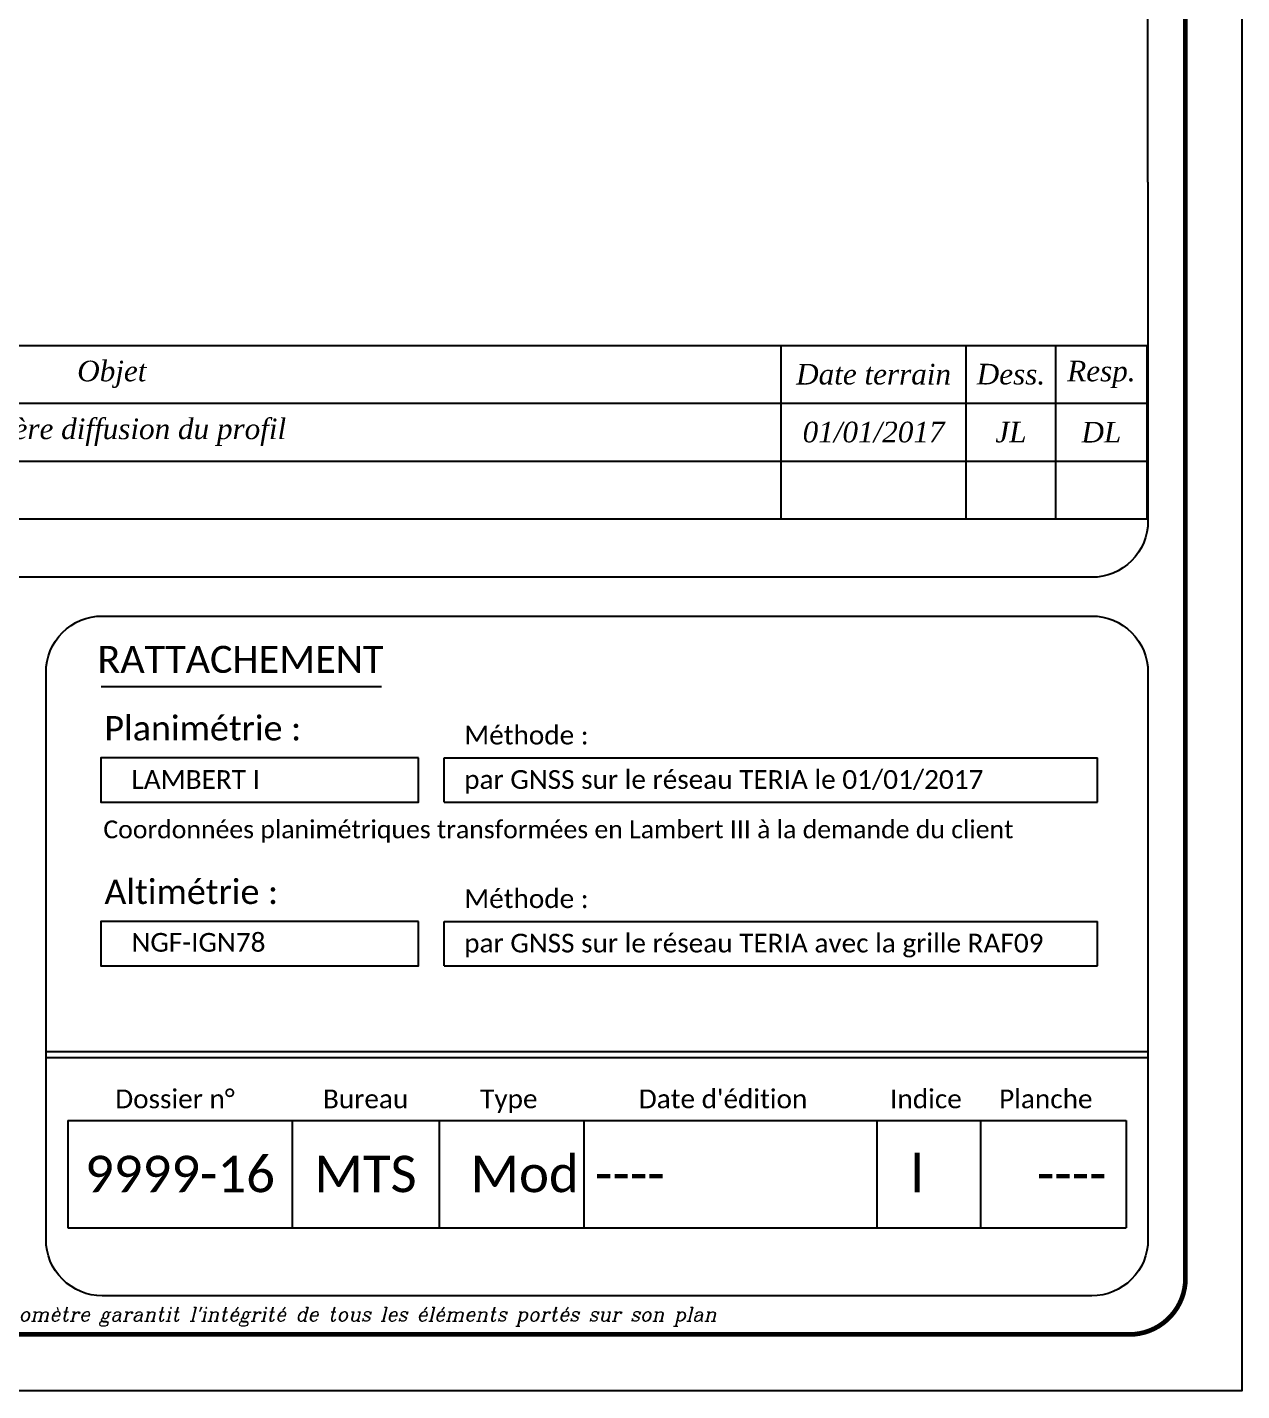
# Model space of a CAD drawing. Header units: millimetres. Extents: x 0 to 210, y 0 to 297.
# Drawn here: x 80.5 to 210, y 0 to 145.4 of the extents above; entities that cross this region are included whole.
import ezdxf

# ---------------------------------------------------------------- set-up
doc = ezdxf.new("R2010")
doc.units = ezdxf.units.MM
doc.header["$LTSCALE"] = 2
doc.layers.add('CARTOUCHE', color=7, linetype='Continuous')
doc.styles.add('CARTOUCHE', font='timesi.ttf', dxfattribs={"height": 1})
doc.styles.add('Legend', font='calibri.ttf')
doc.styles.add('ROMANS', font='ROMANC')

# ---------------------------------------------------------------- blocks, each defined once
blk = doc.blocks.new('*T125')
at = {"layer": 'CARTOUCHE', "color": 0, "linetype": 'ByBlock', "lineweight": -2, "transparency": 16777216}
for p, q in [((0, 18.5), (189.87, 18.5)), ((0, 0), (0, 18.5)), ((8.05, 0), (8.05, 18.5)), ((150.83, 0), (150.83, 18.5)), ((170.56, 0), (170.56, 18.5)), ((180.13, 0), (180.13, 18.5)), ((189.87, 0), (189.87, 18.5)), ((0, 12.33), (189.87, 12.33)), ((0, 6.17), (189.87, 6.17)), ((0, 0), (189.87, 0))]:
    blk.add_line(p, q, dxfattribs=at)
at = {"layer": 'CARTOUCHE', "color": 0, "transparency": 16777216, "char_height": 2.2, "attachment_point": 5, "style": 'CARTOUCHE'}
for s, insert, width in [('Ind.', (4.03, 15.42), 7.9303), ('Objet', (79.44, 15.42), 142.6633), ('Date terrain', (160.7, 15.42), 19.6051), ('Dess.', (175.35, 15.42), 9.4537), ('Resp.', (185, 15.42), 9.6222), ('A', (4.03, 9.25), 7.9303), ('Première diffusion du profil', (79.44, 9.25), 142.6633), ('01/01/2017', (160.7, 9.25), 19.6051), ('JL', (175.35, 9.25), 9.4537), ('DL', (185, 9.25), 9.6222)]:
    blk.add_mtext(s, dxfattribs=dict(at, insert=insert, width=width))

msp = doc.modelspace()

# ---------------------------------------------------------------- linework, layer by layer
at = {"layer": 'CARTOUCHE'}
msp.add_lwpolyline([(0, 297), (210, 297), (210, 0), (0, 0), (0, 297)], dxfattribs=at)
at = {"layer": 'CARTOUCHE', "const_width": 0.5}
msp.add_lwpolyline([(12, 291), (198, 291, -0.414214), (204, 285), (204, 12, -0.414214), (198, 6), (12, 6, -0.414214), (6, 12), (6, 285, -0.414214)], format="xyb", close=True, dxfattribs=at)
at = {"layer": 'CARTOUCHE', "flags": 128}
for points in [[(200, 128.94), (200, 148.5), (200, 280.6, 0.414214), (194, 286.6), (16, 286.6, 0.414214), (10, 280.6), (10, 148.5), (10, 141.42, -0.004587), (10, 128.29, 0.009813)], [(194, 86.77), (72.45, 86.77), (16, 86.77, -0.414214), (10, 92.77), (10, 128.29)], [(200, 128.94), (200, 92.77, -0.414214), (194, 86.77), (194, 86.77)], [(200, 20.44), (200, 16.13, -0.414214), (194, 10.13), (194, 10.13), (144.9, 10.13), (88.45, 10.13, -0.414214), (82.45, 16.13), (82.45, 19.64), (82.45, 76.64), (82.45, 76.64, -0.414214), (88.45, 82.64), (144.9, 82.64), (194, 82.64), (194, 82.64, -0.414214), (200, 76.64), (200, 76.64), (200, 21.84), (200, 16.13)]]:
    msp.add_lwpolyline(points, format="xyb", dxfattribs=at)
for points in [[(88.34, 75.13), (118.24, 75.13)], [(124.92, 67.51), (194.6, 67.51)], [(124.92, 62.78), (124.92, 67.51)], [(194.6, 62.78), (194.6, 67.51)], [(124.92, 62.78), (194.6, 62.78)], [(124.92, 50.06), (194.6, 50.06)], [(124.92, 45.32), (124.92, 50.06)], [(194.6, 45.32), (194.6, 50.06)], [(124.92, 45.32), (194.6, 45.32)], [(82.45, 36.19), (200, 36.19)], [(82.45, 35.55), (200, 35.55)], [(198, 6), (12, 6)]]:
    msp.add_lwpolyline(points, dxfattribs=at)
at = {"layer": 'CARTOUCHE'}
for points in [[(122.19, 67.51), (88.29, 67.51), (88.29, 62.78), (122.19, 62.78)], [(122.19, 50.06), (88.29, 50.06), (88.29, 45.32), (122.19, 45.32)]]:
    msp.add_lwpolyline(points, close=True, dxfattribs=at)
at = {"layer": 'CARTOUCHE', "color": 1, "flags": 128}
for points in [[(84.78, 28.83), (84.78, 17.36)], [(84.78, 28.83), (197.67, 28.83)], [(108.7, 28.83), (108.7, 17.36)], [(124.39, 28.83), (124.39, 17.36)], [(139.82, 28.83), (139.82, 17.36)], [(171.08, 28.83), (171.08, 17.36)], [(182.12, 28.83), (182.12, 17.36)], [(197.67, 28.83), (197.67, 17.36)], [(84.78, 17.36), (197.67, 17.36)]]:
    msp.add_lwpolyline(points, dxfattribs=at)

# ---------------------------------------------------------------- block references
msp.add_blockref('*T125', (10.03, 93))

# ---------------------------------------------------------------- texts
at = {"layer": 'CARTOUCHE', "style": 'Legend'}
msp.add_text('RATTACHEMENT', height=2.88, dxfattribs=at).set_placement((87.94, 76.58))
for s, height, p in [('Planimétrie :', 2.6, (88.68, 69.37)), ('Méthode :', 2, (127.06, 68.94)), ('LAMBERT I', 2, (91.57, 64.2)), ('par GNSS sur le réseau TERIA le 01/01/2017 ', 2, (127.06, 64.2)), ('Coordonnées planimétriques transformées en Lambert III à la demande du client', 1.9, (88.57, 58.93)), ('Altimétrie :', 2.6, (88.68, 51.92)), ('Méthode :', 2, (127.06, 51.49)), ('NGF-IGN78', 2, (91.57, 46.83)), ('par GNSS sur le réseau TERIA avec la grille RAF09 ', 2, (127.06, 46.75)), ('Dossier n°', 2, (89.83, 30.13)), ('Bureau', 2, (111.99, 30.13)), ('Type', 2, (128.76, 30.13)), ("Date d'édition", 2, (145.68, 30.13)), ('Indice', 2, (172.49, 30.13)), ('Planche', 2, (184.12, 30.13))]:
    msp.add_text(s, height=height, rotation=360, dxfattribs=at).set_placement(p)
at = {"layer": 'CARTOUCHE', "color": 1, "style": 'Legend'}
for s, height, p in [('9999-16', 3.886, (86.6, 21.18)), ('MTS', 3.886, (111.07, 21.18)), ('Mod', 3.886, (127.73, 21.18)), ('l', 3.89, (174.69, 21.18)), ('----', 3.886, (141.02, 21.18)), ('----', 3.886, (188.16, 21.18))]:
    msp.add_text(s, height=height, rotation=360, dxfattribs=at).set_placement(p)
at = {"layer": 'CARTOUCHE', "style": 'ROMANS', "oblique": 13.5, "width": 0.95}
msp.add_text("Seul l'exemplaire papier visé par le géomètre garantit l'intégrité de tous les éléments portés sur son plan", height=1.52, rotation=360, dxfattribs=at).set_placement((37.63, 7.41))

doc.saveas('drawing.dxf')
